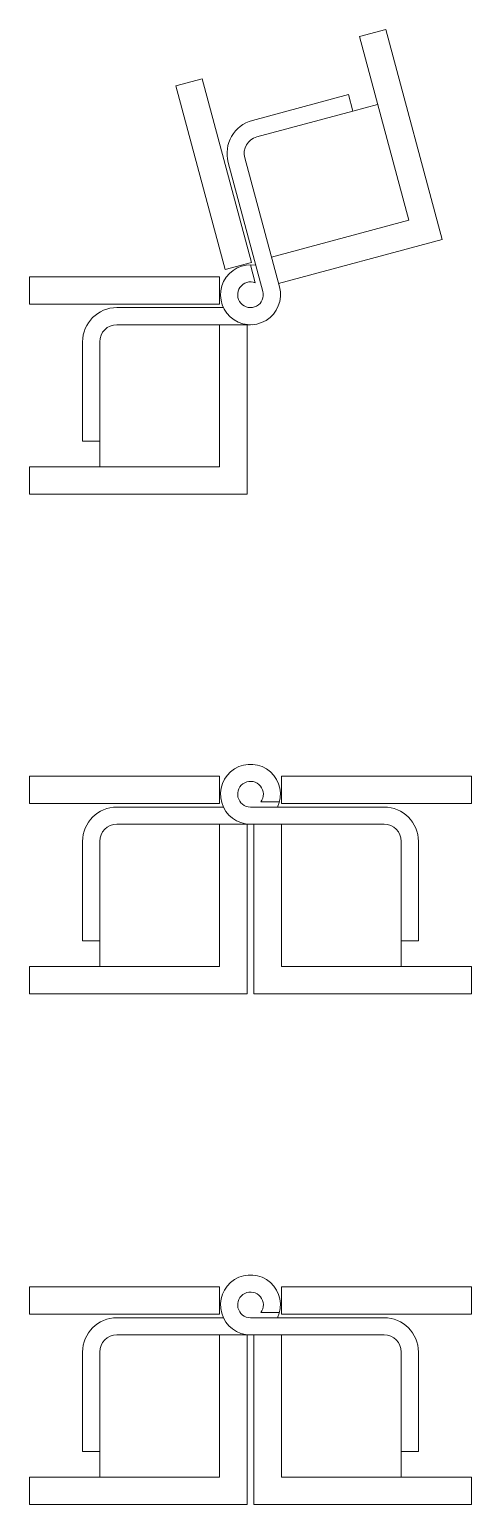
# Model space of a CAD drawing. Header units: millimetres. Extents: x 18768 to 1484868, y -11027 to 520152.
# Drawn here: x 125223.5 to 125249.3, y 489874.4 to 489960.5 of the extents above; entities that cross this region are included whole.
import ezdxf

# ---------------------------------------------------------------- set-up
doc = ezdxf.new("R2010")
doc.units = ezdxf.units.MM
doc.layers.add('A Construir', color=1, linetype='Continuous')

msp = doc.modelspace()

# ---------------------------------------------------------------- linework, layer by layer
at = {"layer": 'A Construir', "color": 2, "linetype": 'ByBlock', "lineweight": 15, "true_color": 0xf1eb1f}
for p, q in [((125236.504, 489955.225), (125242.105, 489956.731)), ((125242.365, 489955.766), (125242.105, 489956.731)), ((125236.764, 489954.26), (125242.365, 489955.766)), ((125226.593, 489942.298), (125226.593, 489936.498)), ((125227.593, 489942.298), (125227.593, 489936.498)), ((125227.593, 489936.498), (125226.593, 489936.498)), ((125226.593, 489913.145), (125226.593, 489907.345)), ((125227.593, 489913.145), (125227.593, 489907.345)), ((125245.193, 489913.145), (125245.193, 489907.345)), ((125246.193, 489913.145), (125246.193, 489907.345)), ((125227.593, 489907.345), (125226.593, 489907.345)), ((125245.193, 489907.345), (125246.193, 489907.345)), ((125226.593, 489883.338), (125226.593, 489877.538)), ((125227.593, 489883.338), (125227.593, 489877.538)), ((125245.193, 489883.338), (125245.193, 489877.538)), ((125246.193, 489883.338), (125246.193, 489877.538)), ((125227.593, 489877.538), (125226.593, 489877.538)), ((125245.193, 489877.538), (125246.193, 489877.538))]:
    msp.add_line(p, q, dxfattribs=at)
at = {"layer": 'A Construir', "linetype": 'ByBlock', "lineweight": 15}
for p, q in [((125242.365, 489955.766), (125243.811, 489956.154)), ((125236.454, 489946.928), (125234.909, 489946.512)), ((125234.593, 489944.5), (125234.593, 489946.1)), ((125227.593, 489936.498), (125227.593, 489935)), ((125234.593, 489915.348), (125234.593, 489916.948)), ((125238.193, 489915.348), (125238.193, 489916.948)), ((125227.593, 489907.345), (125227.593, 489905.848)), ((125245.193, 489907.345), (125245.193, 489905.848)), ((125234.593, 489885.541), (125234.593, 489887.141)), ((125238.193, 489885.541), (125238.193, 489887.141)), ((125227.593, 489877.538), (125227.593, 489876.041)), ((125245.193, 489877.538), (125245.193, 489876.041))]:
    msp.add_line(p, q, dxfattribs=at)
at = {"layer": 'A Construir', "color": 41, "linetype": 'ByBlock', "lineweight": 15, "true_color": 0xf4ee51}
for p, q in [((125235.092, 489952.775), (125237.117, 489945.242)), ((125236.058, 489953.034), (125238.083, 489945.502)), ((125236.389, 489946.798), (125236.672, 489945.744)), ((125228.593, 489944.298), (125234.812, 489944.298)), ((125228.593, 489943.298), (125236.393, 489943.298)), ((125228.593, 489915.145), (125234.812, 489915.145)), ((125244.193, 489915.145), (125236.393, 489915.145)), ((125238.084, 489915.445), (125236.993, 489915.445)), ((125228.593, 489914.145), (125236.393, 489914.145)), ((125244.193, 489914.145), (125236.393, 489914.145)), ((125238.084, 489885.638), (125236.993, 489885.638)), ((125228.593, 489885.338), (125234.812, 489885.338)), ((125244.193, 489885.338), (125236.393, 489885.338)), ((125228.593, 489884.338), (125236.393, 489884.338)), ((125244.193, 489884.338), (125236.393, 489884.338))]:
    msp.add_line(p, q, dxfattribs=at)
at = {"layer": 'A Construir', "linetype": 'ByBlock', "lineweight": 15}
for points in [[(125238.031, 489945.695), (125247.589, 489948.265), (125244.291, 489960.529), (125242.746, 489960.114), (125245.628, 489949.394), (125237.616, 489947.24)], [(125236.454, 489946.928), (125233.572, 489957.647), (125232.027, 489957.232)], [(125232.027, 489957.232), (125234.909, 489946.512)], [(125223.493, 489946.1), (125234.593, 489946.1)], [(125234.593, 489944.5), (125223.493, 489944.5), (125223.493, 489946.1)], [(125236.193, 489943.298), (125236.193, 489933.4), (125223.493, 489933.4), (125223.493, 489935), (125234.593, 489935), (125234.593, 489943.298)], [(125223.493, 489916.948), (125234.593, 489916.948)], [(125234.593, 489915.348), (125223.493, 489915.348), (125223.493, 489916.948)], [(125249.293, 489916.948), (125238.193, 489916.948)], [(125238.193, 489915.348), (125249.293, 489915.348), (125249.293, 489916.948)], [(125236.193, 489914.145), (125236.193, 489904.248), (125223.493, 489904.248), (125223.493, 489905.848), (125234.593, 489905.848), (125234.593, 489914.145)], [(125236.593, 489914.145), (125236.593, 489904.248), (125249.293, 489904.248), (125249.293, 489905.848), (125238.193, 489905.848), (125238.193, 489914.145)], [(125238.193, 489914.145), (125238.193, 489905.848), (125243.193, 489905.848)], [(125223.493, 489887.141), (125234.593, 489887.141)], [(125234.593, 489885.541), (125223.493, 489885.541), (125223.493, 489887.141)], [(125249.293, 489887.141), (125238.193, 489887.141)], [(125238.193, 489885.541), (125249.293, 489885.541), (125249.293, 489887.141)], [(125236.193, 489884.338), (125236.193, 489874.441), (125223.493, 489874.441), (125223.493, 489876.041), (125234.593, 489876.041), (125234.593, 489884.338)], [(125236.593, 489884.338), (125236.593, 489874.441), (125249.293, 489874.441), (125249.293, 489876.041), (125238.193, 489876.041), (125238.193, 489884.338)], [(125238.193, 489884.338), (125238.193, 489876.041), (125243.193, 489876.041)]]:
    msp.add_lwpolyline(points, dxfattribs=at)
at = {"layer": 'A Construir', "color": 41, "linetype": 'ByBlock', "lineweight": 15, "true_color": 0xf4ee51}
for centre, radius, start, end in [((125237.024, 489953.294), 2, 105.04906, 195.04906), ((125236.393, 489945.048), 1.75, 79.67213, 15.04906), ((125236.393, 489945.048), 0.75, 68.17917, 15.04906), ((125228.593, 489942.298), 2, 90, 180), ((125236.393, 489915.895), 1.75, 334.62307, 270), ((125236.393, 489915.895), 0.75, 323.1301, 270), ((125228.593, 489913.145), 2, 90, 180), ((125244.193, 489913.145), 2, 0, 90), ((125236.393, 489886.088), 1.75, 334.62307, 270), ((125236.393, 489886.088), 0.75, 323.1301, 270), ((125228.593, 489883.338), 2, 90, 180), ((125244.193, 489883.338), 2, 0, 90)]:
    msp.add_arc(centre, radius, start, end, dxfattribs=at)
at = {"layer": 'A Construir', "color": 2, "linetype": 'ByBlock', "lineweight": 15, "true_color": 0xf1eb1f}
for centre, start, end in [((125237.024, 489953.294), 105.04906, 195.04906), ((125228.593, 489942.298), 90, 180), ((125228.593, 489913.145), 90, 180), ((125244.193, 489913.145), 0, 90), ((125228.593, 489883.338), 90, 180), ((125244.193, 489883.338), 0, 90)]:
    msp.add_arc(centre, 1, start, end, dxfattribs=at)

doc.saveas('drawing.dxf')
